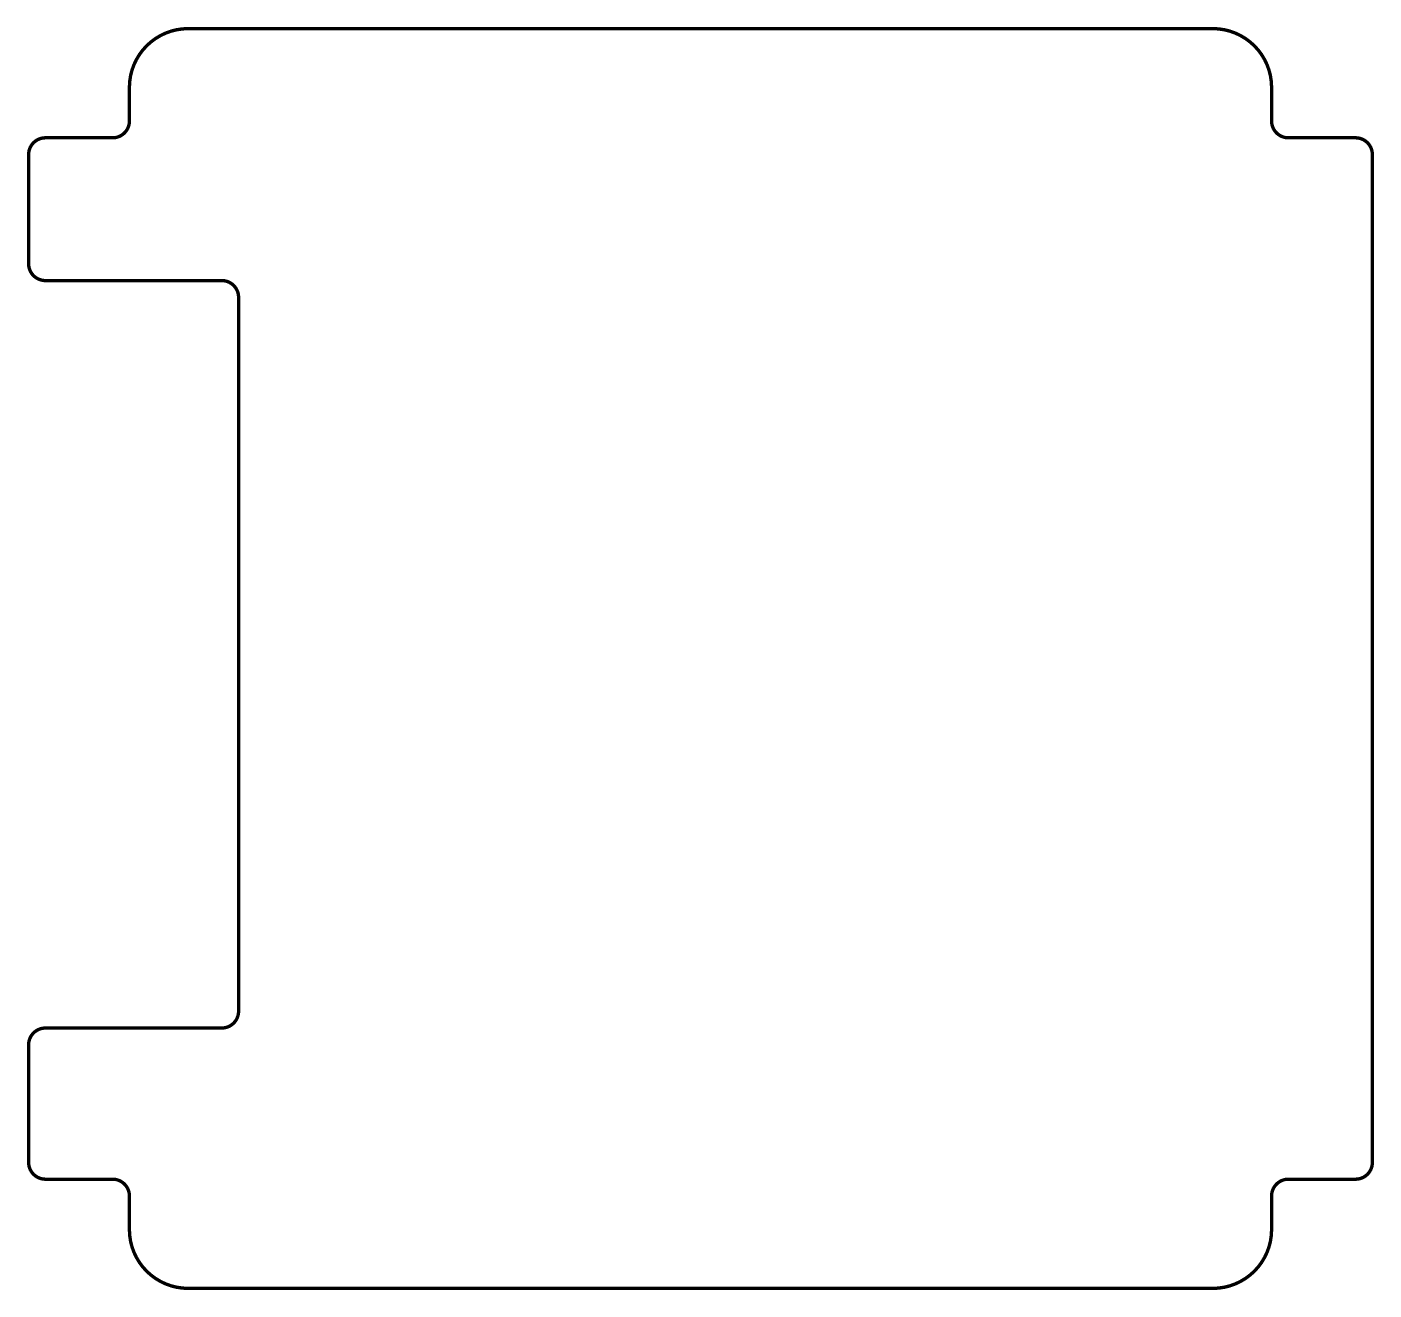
# Model space of a CAD drawing. Extents: x 10.2 to 90.4, y 17.4 to 92.6.
import ezdxf

# ---------------------------------------------------------------- set-up
doc = ezdxf.new("R2010")
doc.units = 0
doc.layers.add('028657-1ROU1_GBR', color=6, linetype='CONTINUOUS')

msp = doc.modelspace()

# ---------------------------------------------------------------- linework, layer by layer
at = {"layer": '028657-1ROU1_GBR', "const_width": 0.2}
for points in [[(19.84728, 92.482594, 0.4141921), (16.347414, 88.982728)], [(84.347278, 88.982728, 0.4141923), (80.847412, 92.482594)], [(15.347416, 85.982734, 0.4142136), (16.347414, 86.982732)], [(84.347278, 86.982732, 0.4142136), (85.347276, 85.982734)], [(11.347424, 85.982734, 0.414288), (10.347426, 84.982482)], [(90.347266, 84.982482, 0.4142136), (89.347268, 85.982734)], [(10.347426, 78.482622, 0.4142136), (11.347424, 77.482624)], [(22.847274, 76.482626, 0.4142136), (21.847276, 77.482624)], [(21.847276, 32.982586, 0.4142136), (22.847274, 33.982584)], [(11.347424, 32.982586, 0.4142136), (10.347426, 31.982588)], [(10.347426, 24.982602, 0.4142136), (11.347424, 23.982604)], [(89.347268, 23.982604, 0.4142136), (90.347266, 24.982602)], [(16.347414, 22.982606, 0.4142136), (15.347416, 23.982604)], [(85.347276, 23.982604, 0.4142136), (84.347278, 22.982606)], [(16.347414, 20.98261, 0.4141923), (19.84728, 17.482744)], [(80.847412, 17.482744, 0.4141925), (84.347278, 20.98261)]]:
    msp.add_lwpolyline(points, format="xyb", dxfattribs=at)
for points in [[(19.84728, 92.482594), (80.847412, 92.482594)], [(16.347414, 86.982732), (16.347414, 88.982728)], [(84.347278, 88.982728), (84.347278, 86.982732)], [(11.347424, 85.982734), (15.347416, 85.982734)], [(85.347276, 85.982734), (89.347268, 85.982734)], [(10.347426, 78.482622), (10.347426, 84.982482)], [(90.347266, 84.982482), (90.347266, 24.982602)], [(21.847276, 77.482624), (11.347424, 77.482624)], [(22.847274, 33.982584), (22.847274, 76.482626)], [(11.347424, 32.982586), (21.847276, 32.982586)], [(10.347426, 24.982602), (10.347426, 31.982588)], [(15.347416, 23.982604), (11.347424, 23.982604)], [(89.347268, 23.982604), (85.347276, 23.982604)], [(16.347414, 20.98261), (16.347414, 22.982606)], [(84.347278, 22.982606), (84.347278, 20.98261)], [(80.847412, 17.482744), (19.84728, 17.482744)]]:
    msp.add_lwpolyline(points, dxfattribs=at)

doc.saveas('drawing.dxf')
